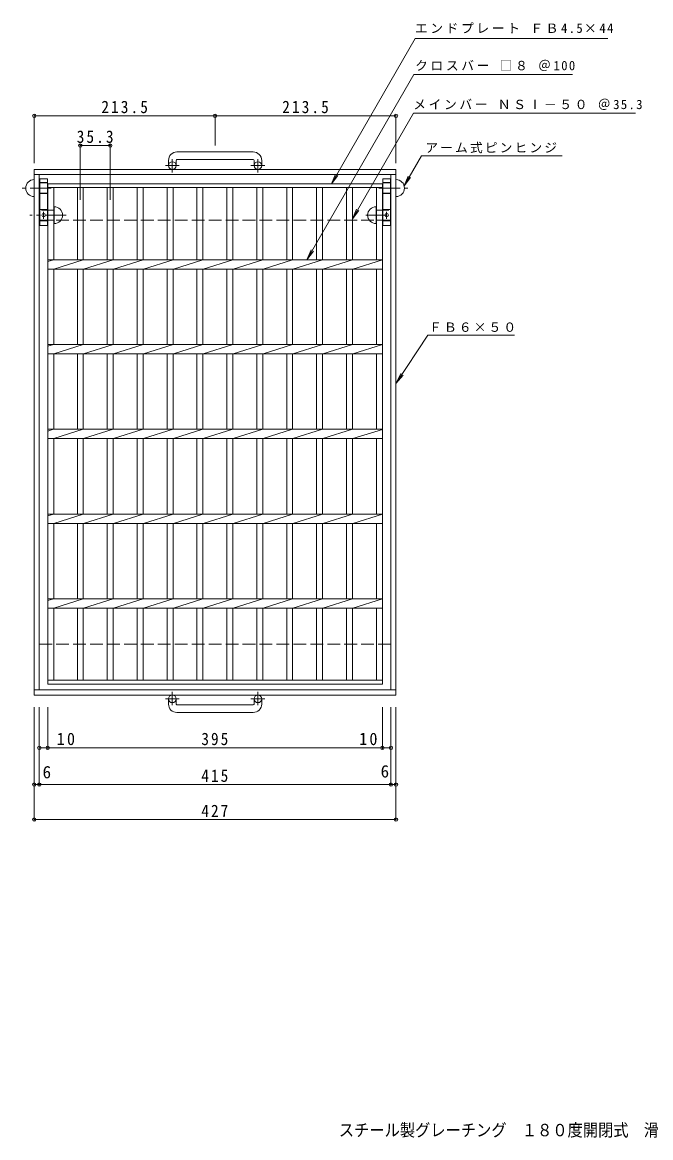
# Model space of a CAD drawing. Units: millimetres, scale not verified. Extents: x -800 to 865, y -688 to 654.
# Drawn here: x -800 to -58, y -662 to 654 of the extents above; entities that cross this region are included whole.
import ezdxf
from ezdxf.enums import TextEntityAlignment as Align

# ---------------------------------------------------------------- set-up
doc = ezdxf.new("R2010")
doc.units = ezdxf.units.MM
doc.header["$LTSCALE"] = 5
doc.header["$PDMODE"] = 32
doc.header["$PDSIZE"] = 4
doc.linetypes.add('CHAIN1', pattern=[8, 5, -1, 1, -1])
doc.linetypes.add('DASHED3', pattern=[4, 3, -1])
for name, color, linetype, lineweight in [('B-1', 2, 'Continuous', 9), ('B-2', 3, 'Continuous', 9), ('B-4', 7, 'Continuous', 9), ('B-5', 7, 'Continuous', 9), ('B-8', 3, 'Continuous', 9)]:
    doc.layers.add(name, color=color, linetype=linetype, lineweight=lineweight)
doc.layers.add('F-5_F-5ﾚｲﾔ', color=2, linetype='Continuous')
doc.styles.add('ＭＳ ゴシック', font='')
doc.styles.get('ＭＳ ゴシック').set_extended_font_data('MS Gothic')

msp = doc.modelspace()

# ---------------------------------------------------------------- linework, layer by layer
at = {"layer": 'B-1'}
for p, q in [((-527.279, 501.181), (-617.278, 501.181)), ((-627.278, 491.181), (-627.278, 485.081)), ((-618.279, 491.181), (-618.279, 485.081)), ((-617.278, 492.181), (-527.278, 492.181)), ((-526.278, 491.181), (-526.278, 485.081)), ((-517.278, 491.181), (-517.278, 485.081)), ((-785.778, 480.581), (-358.778, 480.581)), ((-785.778, -139.419), (-785.778, 480.581)), ((-785.778, 474.581), (-358.778, 474.581)), ((-779.778, -133.419), (-779.778, 474.581)), ((-364.778, 474.581), (-364.778, -133.419)), ((-358.778, 480.581), (-358.778, -139.419)), ((-358.778, -133.419), (-785.778, -133.419)), ((-358.778, -139.419), (-785.778, -139.419)), ((-627.278, -150.019), (-627.278, -143.919)), ((-618.279, -150.019), (-618.279, -143.919)), ((-526.278, -150.019), (-526.278, -143.919)), ((-517.278, -150.019), (-517.278, -143.919)), ((-617.278, -151.019), (-527.278, -151.019)), ((-527.279, -160.019), (-617.278, -160.019))]:
    msp.add_line(p, q, dxfattribs=at)
at = {"layer": 'B-1', "linetype": 'CHAIN1'}
for p, q in [((-622.778, 476.974), (-622.778, 492.571)), ((-521.778, 476.974), (-521.778, 492.571)), ((-614.616, 485.081), (-631.023, 485.081)), ((-513.616, 485.081), (-530.023, 485.081)), ((-614.616, -143.919), (-631.023, -143.919)), ((-622.778, -135.812), (-622.778, -151.409)), ((-513.616, -143.919), (-530.023, -143.919)), ((-521.778, -135.812), (-521.778, -151.409))]:
    msp.add_line(p, q, dxfattribs=at)
at = {"layer": 'B-1', "linetype": 'DASHED3'}
for p, q in [((-779.778, 420.581), (-364.778, 420.581)), ((-364.778, -79.419), (-779.778, -79.419))]:
    msp.add_line(p, q, dxfattribs=at)
at = {"layer": 'B-1'}
for centre in [(-622.778, 485.081), (-521.779, 485.081), (-622.778, -143.919), (-521.779, -143.919)]:
    msp.add_circle(centre, 4.5, dxfattribs=at)
for centre, radius, start, end in [((-617.278, 491.181), 10, 90, 180), ((-527.279, 491.181), 10, 0, 90), ((-617.278, 491.181), 1, 90, 180), ((-527.278, 491.181), 1, 0, 90), ((-617.278, -150.019), 10, 180, 270), ((-617.278, -150.019), 1, 180, 270), ((-527.279, -150.019), 10, 270, 0), ((-527.278, -150.019), 1, 270, 0)]:
    msp.add_arc(centre, radius, start, end, dxfattribs=at)
at = {"layer": 'B-2'}
for p, q in [((-769.778, 463.581), (-374.778, 463.581)), ((-769.778, -126.419), (-769.778, 463.581)), ((-374.778, 463.581), (-374.778, -126.419)), ((-769.778, 459.081), (-374.778, 459.081)), ((-762.778, 374.081), (-762.778, 459.081)), ((-734.878, 459.081), (-734.878, 374.081)), ((-727.878, 459.081), (-727.878, 374.081)), ((-699.578, 459.081), (-699.578, 374.081)), ((-692.578, 459.081), (-692.578, 374.081)), ((-664.278, 459.081), (-664.278, 374.081)), ((-657.278, 459.081), (-657.278, 374.081)), ((-628.978, 459.081), (-628.978, 374.081)), ((-621.978, 459.081), (-621.978, 374.081)), ((-593.678, 459.081), (-593.678, 374.081)), ((-586.678, 459.081), (-586.678, 374.081)), ((-558.378, 459.081), (-558.378, 374.081)), ((-551.378, 459.081), (-551.378, 374.081)), ((-523.077, 459.081), (-523.077, 374.081)), ((-516.077, 459.081), (-516.077, 374.081)), ((-487.777, 459.081), (-487.777, 374.081)), ((-480.777, 459.081), (-480.777, 374.081)), ((-452.477, 459.081), (-452.477, 374.081)), ((-445.477, 459.081), (-445.477, 374.081)), ((-417.177, 459.081), (-417.177, 374.081)), ((-410.177, 459.081), (-410.177, 374.081)), ((-381.779, 459.081), (-381.779, 374.081)), ((-769.778, 372), (-763.178, 374.081)), ((-769.778, 374.081), (-374.778, 374.081)), ((-762.778, 363.082), (-727.878, 374.081)), ((-727.478, 363.082), (-692.578, 374.081)), ((-692.178, 363.082), (-657.278, 374.081)), ((-656.878, 363.082), (-621.978, 374.081)), ((-621.578, 363.082), (-586.678, 374.081)), ((-586.278, 363.082), (-551.378, 374.081)), ((-550.978, 363.082), (-516.078, 374.081)), ((-515.678, 363.082), (-480.778, 374.081)), ((-480.377, 363.082), (-445.478, 374.081)), ((-445.077, 363.082), (-410.177, 374.081)), ((-409.777, 363.082), (-374.778, 373.955)), ((-769.778, 363.082), (-374.778, 363.082)), ((-762.778, 274.081), (-762.778, 363.082)), ((-734.878, 363.082), (-734.878, 274.081)), ((-727.878, 363.082), (-727.878, 274.081)), ((-699.578, 363.082), (-699.578, 274.081)), ((-692.578, 363.082), (-692.578, 274.081)), ((-664.278, 363.082), (-664.278, 274.081)), ((-657.278, 363.082), (-657.278, 274.081)), ((-628.978, 363.082), (-628.978, 274.081)), ((-621.978, 363.082), (-621.978, 274.081)), ((-593.678, 363.082), (-593.678, 274.081)), ((-586.678, 363.082), (-586.678, 274.081)), ((-558.378, 363.082), (-558.378, 274.081)), ((-551.378, 363.082), (-551.378, 274.081)), ((-523.077, 363.082), (-523.077, 274.081)), ((-516.077, 363.082), (-516.077, 274.081)), ((-487.777, 363.082), (-487.777, 274.081)), ((-480.777, 363.082), (-480.777, 274.081)), ((-452.477, 363.082), (-452.477, 274.081)), ((-445.477, 363.082), (-445.477, 274.081)), ((-417.177, 363.082), (-417.177, 274.081)), ((-410.177, 363.082), (-410.177, 274.081)), ((-381.779, 363.082), (-381.779, 274.081)), ((-769.778, 272), (-763.178, 274.081)), ((-769.778, 274.081), (-374.778, 274.081)), ((-762.778, 263.082), (-727.878, 274.081)), ((-727.478, 263.082), (-692.578, 274.081)), ((-692.178, 263.082), (-657.278, 274.081)), ((-656.878, 263.082), (-621.978, 274.081)), ((-621.578, 263.082), (-586.678, 274.081)), ((-586.278, 263.082), (-551.378, 274.081)), ((-550.978, 263.082), (-516.078, 274.081)), ((-515.678, 263.082), (-480.778, 274.081)), ((-480.377, 263.082), (-445.478, 274.081)), ((-445.077, 263.082), (-410.177, 274.081)), ((-409.777, 263.082), (-374.778, 273.955)), ((-769.778, 263.082), (-374.778, 263.082)), ((-762.778, 174.081), (-762.778, 263.082)), ((-734.878, 263.082), (-734.878, 174.081)), ((-727.878, 263.082), (-727.878, 174.081)), ((-699.578, 263.082), (-699.578, 174.081)), ((-692.578, 263.082), (-692.578, 174.081)), ((-664.278, 263.082), (-664.278, 174.081)), ((-657.278, 263.082), (-657.278, 174.081)), ((-628.978, 263.082), (-628.978, 174.081)), ((-621.978, 263.082), (-621.978, 174.081)), ((-593.678, 263.082), (-593.678, 174.081)), ((-586.678, 263.082), (-586.678, 174.081)), ((-558.378, 263.082), (-558.378, 174.081)), ((-551.378, 263.082), (-551.378, 174.081)), ((-523.077, 263.082), (-523.077, 174.081)), ((-516.077, 263.082), (-516.077, 174.081)), ((-487.777, 263.082), (-487.777, 174.081)), ((-480.777, 263.082), (-480.777, 174.081)), ((-452.477, 263.082), (-452.477, 174.081)), ((-445.477, 263.082), (-445.477, 174.081)), ((-417.177, 263.082), (-417.177, 174.081)), ((-410.177, 263.082), (-410.177, 174.081)), ((-381.779, 263.082), (-381.779, 174.081)), ((-769.778, 172), (-763.178, 174.081)), ((-769.778, 174.081), (-374.778, 174.081)), ((-762.778, 163.082), (-727.878, 174.081)), ((-727.478, 163.082), (-692.578, 174.081)), ((-692.178, 163.082), (-657.278, 174.081)), ((-656.878, 163.082), (-621.978, 174.081)), ((-621.578, 163.082), (-586.678, 174.081)), ((-586.278, 163.082), (-551.378, 174.081)), ((-550.978, 163.082), (-516.078, 174.081)), ((-515.678, 163.082), (-480.778, 174.081)), ((-480.377, 163.082), (-445.478, 174.081)), ((-445.077, 163.082), (-410.177, 174.081)), ((-409.777, 163.082), (-374.778, 173.955)), ((-769.778, 163.082), (-374.778, 163.082)), ((-762.778, 74.081), (-762.778, 163.082)), ((-734.878, 163.082), (-734.878, 74.081)), ((-727.878, 163.082), (-727.878, 74.081)), ((-699.578, 163.082), (-699.578, 74.081)), ((-692.578, 163.082), (-692.578, 74.081)), ((-664.278, 163.082), (-664.278, 74.081)), ((-657.278, 163.082), (-657.278, 74.081)), ((-628.978, 163.082), (-628.978, 74.081)), ((-621.978, 163.082), (-621.978, 74.081)), ((-593.678, 163.082), (-593.678, 74.081)), ((-586.678, 163.082), (-586.678, 74.081)), ((-558.378, 163.082), (-558.378, 74.081)), ((-551.378, 163.082), (-551.378, 74.081)), ((-523.077, 163.082), (-523.077, 74.081)), ((-516.077, 163.082), (-516.077, 74.081)), ((-487.777, 163.082), (-487.777, 74.081)), ((-480.777, 163.082), (-480.777, 74.081)), ((-452.477, 163.082), (-452.477, 74.081)), ((-445.477, 163.082), (-445.477, 74.081)), ((-417.177, 163.082), (-417.177, 74.081)), ((-410.177, 163.082), (-410.177, 74.081)), ((-381.779, 163.082), (-381.779, 74.081)), ((-769.778, 72), (-763.178, 74.081)), ((-769.778, 74.081), (-374.778, 74.081)), ((-762.778, 63.082), (-727.878, 74.081)), ((-727.478, 63.082), (-692.578, 74.081)), ((-692.178, 63.082), (-657.278, 74.081)), ((-656.878, 63.082), (-621.978, 74.081)), ((-621.578, 63.082), (-586.678, 74.081)), ((-586.278, 63.082), (-551.378, 74.081)), ((-550.978, 63.082), (-516.078, 74.081)), ((-515.678, 63.082), (-480.778, 74.081)), ((-480.377, 63.082), (-445.478, 74.081)), ((-445.077, 63.082), (-410.177, 74.081)), ((-409.777, 63.082), (-374.778, 73.955)), ((-769.778, 63.082), (-374.778, 63.082)), ((-762.778, -25.919), (-762.778, 63.082)), ((-734.878, 63.082), (-734.878, -25.919)), ((-727.878, 63.082), (-727.878, -25.919)), ((-699.578, 63.082), (-699.578, -25.919)), ((-692.578, 63.082), (-692.578, -25.919)), ((-664.278, 63.082), (-664.278, -25.919)), ((-657.278, 63.082), (-657.278, -25.919)), ((-628.978, 63.082), (-628.978, -25.919)), ((-621.978, 63.082), (-621.978, -25.919)), ((-593.678, 63.082), (-593.678, -25.919)), ((-586.678, 63.082), (-586.678, -25.919)), ((-558.378, 63.082), (-558.378, -25.919)), ((-551.378, 63.082), (-551.378, -25.919)), ((-523.077, 63.082), (-523.077, -25.919)), ((-516.077, 63.082), (-516.077, -25.919)), ((-487.777, 63.082), (-487.777, -25.919)), ((-480.777, 63.082), (-480.777, -25.919)), ((-452.477, 63.082), (-452.477, -25.919)), ((-445.477, 63.082), (-445.477, -25.919)), ((-417.177, 63.082), (-417.177, -25.919)), ((-410.177, 63.082), (-410.177, -25.919)), ((-381.779, 63.082), (-381.779, -25.919)), ((-769.778, -28), (-763.178, -25.919)), ((-769.778, -25.92), (-374.778, -25.92)), ((-762.778, -36.919), (-727.878, -25.919)), ((-727.478, -36.919), (-692.578, -25.919)), ((-692.178, -36.919), (-657.278, -25.919)), ((-656.878, -36.919), (-621.978, -25.919)), ((-621.578, -36.919), (-586.678, -25.919)), ((-586.278, -36.919), (-551.378, -25.919)), ((-550.978, -36.919), (-516.078, -25.919)), ((-515.678, -36.919), (-480.778, -25.919)), ((-480.377, -36.919), (-445.478, -25.919)), ((-445.077, -36.919), (-410.177, -25.919)), ((-409.777, -36.919), (-374.778, -26.045)), ((-769.778, -36.919), (-374.778, -36.919)), ((-762.778, -121.92), (-762.778, -36.919)), ((-734.878, -36.919), (-734.878, -121.92)), ((-727.878, -36.919), (-727.878, -121.92)), ((-699.578, -36.919), (-699.578, -121.92)), ((-692.578, -36.919), (-692.578, -121.92)), ((-664.278, -36.919), (-664.278, -121.92)), ((-657.278, -36.919), (-657.278, -121.92)), ((-628.978, -36.919), (-628.978, -121.92)), ((-621.978, -36.919), (-621.978, -121.92)), ((-593.678, -36.919), (-593.678, -121.92)), ((-586.678, -36.919), (-586.678, -121.92)), ((-558.378, -36.919), (-558.378, -121.92)), ((-551.378, -36.919), (-551.378, -121.92)), ((-523.077, -36.919), (-523.077, -121.92)), ((-516.077, -36.919), (-516.077, -121.92)), ((-487.777, -36.919), (-487.777, -121.92)), ((-480.777, -36.919), (-480.777, -121.92)), ((-452.477, -36.919), (-452.477, -121.92)), ((-445.477, -36.919), (-445.477, -121.92)), ((-417.177, -36.919), (-417.177, -121.92)), ((-410.177, -36.919), (-410.177, -121.92)), ((-381.779, -36.919), (-381.779, -121.92)), ((-374.778, -121.92), (-769.778, -121.92)), ((-374.778, -126.419), (-769.778, -126.419))]:
    msp.add_line(p, q, dxfattribs=at)
at = {"layer": 'B-4'}
for p, q in [((-785.778, 488.081), (-785.778, 545.235)), ((-785.778, 543.735), (-513.778, 543.735)), ((-572.278, 508.681), (-572.278, 545.235)), ((-513.778, 543.735), (-358.778, 543.735)), ((-358.778, 488.081), (-358.778, 545.235)), ((-731.378, 444.547), (-731.378, 510.137)), ((-731.378, 508.637), (-696.078, 508.637)), ((-696.078, 444.547), (-696.078, 510.137)), ((-785.778, -153.71), (-785.778, -287.882)), ((-779.778, -153.71), (-779.778, -246.567)), ((-769.778, -153.71), (-769.778, -203.201)), ((-374.779, -153.71), (-374.779, -203.201)), ((-364.778, -153.71), (-364.778, -246.567)), ((-358.778, -153.71), (-358.778, -287.882)), ((-779.778, -201.701), (-767.278, -201.701)), ((-767.278, -201.701), (-377.279, -201.701)), ((-377.279, -201.701), (-364.778, -201.701)), ((-785.778, -286.382), (-358.778, -286.382))]:
    msp.add_line(p, q, dxfattribs=at)
msp.add_lwpolyline([(-785.778, -245.067), (-779.778, -245.067), (-364.778, -245.067), (-358.778, -245.067)], dxfattribs=at)
for p in [(-785.778, 543.735), (-572.278, 543.735), (-358.778, 543.735), (-731.378, 508.637), (-696.078, 508.637), (-779.778, -201.701), (-769.778, -201.701), (-374.779, -201.701), (-364.778, -201.701), (-785.778, -245.067), (-779.778, -245.067), (-364.778, -245.067), (-358.778, -245.067), (-785.778, -286.382), (-358.778, -286.382)]:
    msp.add_point(p, dxfattribs=at)
at = {"layer": 'B-5'}
for p, q in [((-336.188, 634.789), (-108.892, 634.789)), ((-337.72, 592.548), (-150.538, 592.548)), ((-338.2, 546.749), (-75.96, 546.749)), ((-328.646, 496.461), (-162.486, 496.461)), ((-435.036, 463.581), (-427.426, 473.498)), ((-349.089, 461.053), (-341.479, 470.97)), ((-410.177, 422.082), (-402.567, 431.998)), ((-463.852, 374.081), (-456.242, 383.998)), ((-321.101, 285.189), (-218.883, 285.189)), ((-358.555, 228.57), (-350.289, 237.947))]:
    msp.add_line(p, q, dxfattribs=at)
for points in [[(-336.188, 634.789), (-435.036, 463.581), (-430.252, 475.129)], [(-337.72, 592.548), (-463.852, 374.081), (-459.068, 385.63)], [(-338.2, 546.749), (-410.177, 422.082), (-405.393, 433.63)], [(-328.646, 496.461), (-349.089, 461.053), (-344.305, 472.601)], [(-321.101, 285.189), (-358.555, 228.57), (-352.998, 239.767)]]:
    msp.add_lwpolyline(points, dxfattribs=at)
at = {"layer": 'B-8'}
for p, q in [((-779.278, 464.581), (-779.778, 464.581)), ((-770.278, 469.581), (-770.278, 414.581)), ((-374.278, 469.581), (-374.278, 414.581)), ((-365.278, 464.581), (-364.778, 464.581)), ((-779.278, 452.581), (-779.778, 452.581)), ((-365.278, 452.581), (-364.778, 452.581)), ((-762.278, 436.581), (-762.278, 416.581)), ((-382.278, 436.581), (-382.278, 416.581)), ((-770.278, 414.581), (-779.278, 414.581)), ((-374.278, 414.581), (-365.278, 414.581))]:
    msp.add_line(p, q, dxfattribs=at)
at = {"layer": 'B-8', "linetype": 'DASHED3'}
for p, q in [((-770.278, 465.081), (-779.278, 465.081)), ((-770.278, 464.581), (-779.278, 464.581)), ((-374.278, 465.081), (-365.278, 465.081)), ((-374.278, 464.581), (-365.278, 464.581)), ((-770.278, 452.581), (-779.278, 452.581)), ((-770.278, 452.081), (-779.278, 452.081)), ((-374.278, 452.581), (-365.278, 452.581)), ((-374.278, 452.081), (-365.278, 452.081)), ((-770.278, 433.081), (-779.278, 433.081)), ((-762.278, 432.581), (-779.278, 432.581)), ((-382.278, 432.581), (-365.278, 432.581)), ((-374.278, 433.081), (-365.278, 433.081)), ((-762.278, 420.581), (-779.278, 420.581)), ((-770.278, 420.081), (-779.278, 420.081)), ((-382.278, 420.581), (-365.278, 420.581)), ((-374.278, 420.081), (-365.278, 420.081))]:
    msp.add_line(p, q, dxfattribs=at)
at = {"layer": 'B-8', "linetype": 'CHAIN1'}
for p, q in [((-765.619, 458.581), (-799.871, 458.581)), ((-378.938, 458.581), (-344.686, 458.581)), ((-748.21, 426.581), (-791.019, 426.581)), ((-774.778, 430.59), (-774.778, 422.409)), ((-394.347, 426.581), (-364.778, 426.581)), ((-369.778, 430.59), (-369.778, 422.409))]:
    msp.add_line(p, q, dxfattribs=at)
at = {"layer": 'B-8'}
for points in [[(-770.278, 469.581), (-779.278, 469.581), (-779.278, 414.581)], [(-374.278, 469.581), (-365.278, 469.581), (-365.278, 414.581)]]:
    msp.add_lwpolyline(points, dxfattribs=at)
for centre in [(-774.778, 426.581), (-369.778, 426.581)]:
    msp.add_circle(centre, 2, dxfattribs=at)
for centre, start, end in [((-785.778, 458.581), 90, 270), ((-358.778, 458.581), 270, 90), ((-762.278, 426.581), 270, 90), ((-382.278, 426.581), 90, 270)]:
    msp.add_arc(centre, 10, start, end, dxfattribs=at)

# ---------------------------------------------------------------- texts
at = {"layer": 'B-4', "color": 2, "style": 'ＭＳ ゴシック'}
for p in [(-775.894, -242.04), (-376.883, -241.061)]:
    msp.add_text('6', height=14.66, dxfattribs=at).set_placement(p, align=Align.BOTTOM_LEFT)
at = {"layer": 'B-4', "color": 2, "char_height": 14.66, "attachment_point": 7, "style": 'ＭＳ ゴシック'}
for s, insert in [('\\T1.28;\\W0.9;213.5', (-706.528, 546.735)), ('\\T1.28;\\W0.9;213.5', (-493.028, 546.735)), ('\\T1.28;\\W0.9;35.3', (-735.603, 511.637)), ('\\T1.27;\\W0.95;10', (-759.192, -198.701)), ('\\T1.27;\\W0.9;395', (-588.528, -198.701)), ('\\T1.27;\\W0.95;10', (-402.179, -198.701)), ('\\T1.27;\\W0.9;415', (-588.528, -242.067)), ('\\T1.27;\\W0.9;427', (-588.528, -283.382))]:
    msp.add_mtext(s, dxfattribs=dict(at, insert=insert))
at = {"layer": 'B-5', "char_height": 11, "attachment_point": 7, "style": 'ＭＳ ゴシック'}
for s, insert in [('\\T1.21;エンドプレート\\~ＦＢ4.5×44', (-336.404, 640.952)), ('\\T1.21;クロスバー\\~□８\\~＠100', (-336.16, 596.52)), ('\\T1.21;メインバー\\~ＮＳⅠ－５０\\~＠35.3', (-338.386, 550.664)), ('\\T1.17;アーム式ピンヒンジ', (-324.14, 499.465)), ('\\T1.17;ＦＢ６×５０', (-319.687, 288.822))]:
    msp.add_mtext(s, dxfattribs=dict(at, insert=insert))
at = {"layer": 'F-5_F-5ﾚｲﾔ', "style": 'ＭＳ ゴシック', "width": 0.9}
msp.add_text('スチール製グレーチング\u3000１８０度開閉式\u3000滑り止め模様付', height=14.66, dxfattribs=at).set_placement((-426.188, -664.293), align=Align.BOTTOM_LEFT)

doc.saveas('drawing.dxf')
